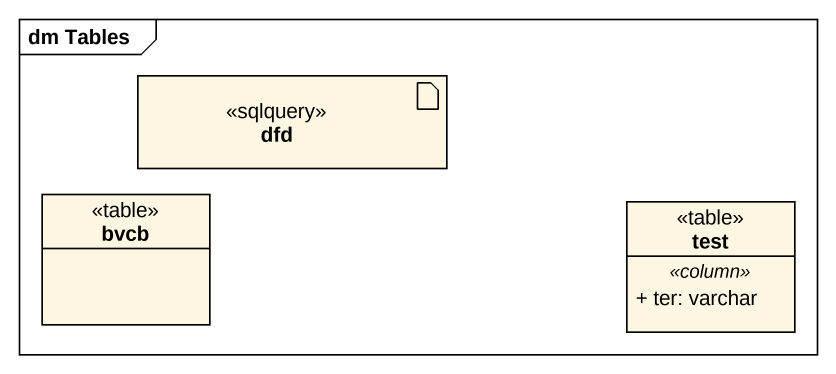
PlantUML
@startuml
mainframe dm Tables
allowmixing
hide circle
hide empty members
skinparam classAttributeIconSize 0
artifact dfd <<sqlquery>>
class bvcb <<table>>
class test <<table>> {
  .. <<column>> ..
  + ter: varchar
}
@enduml
